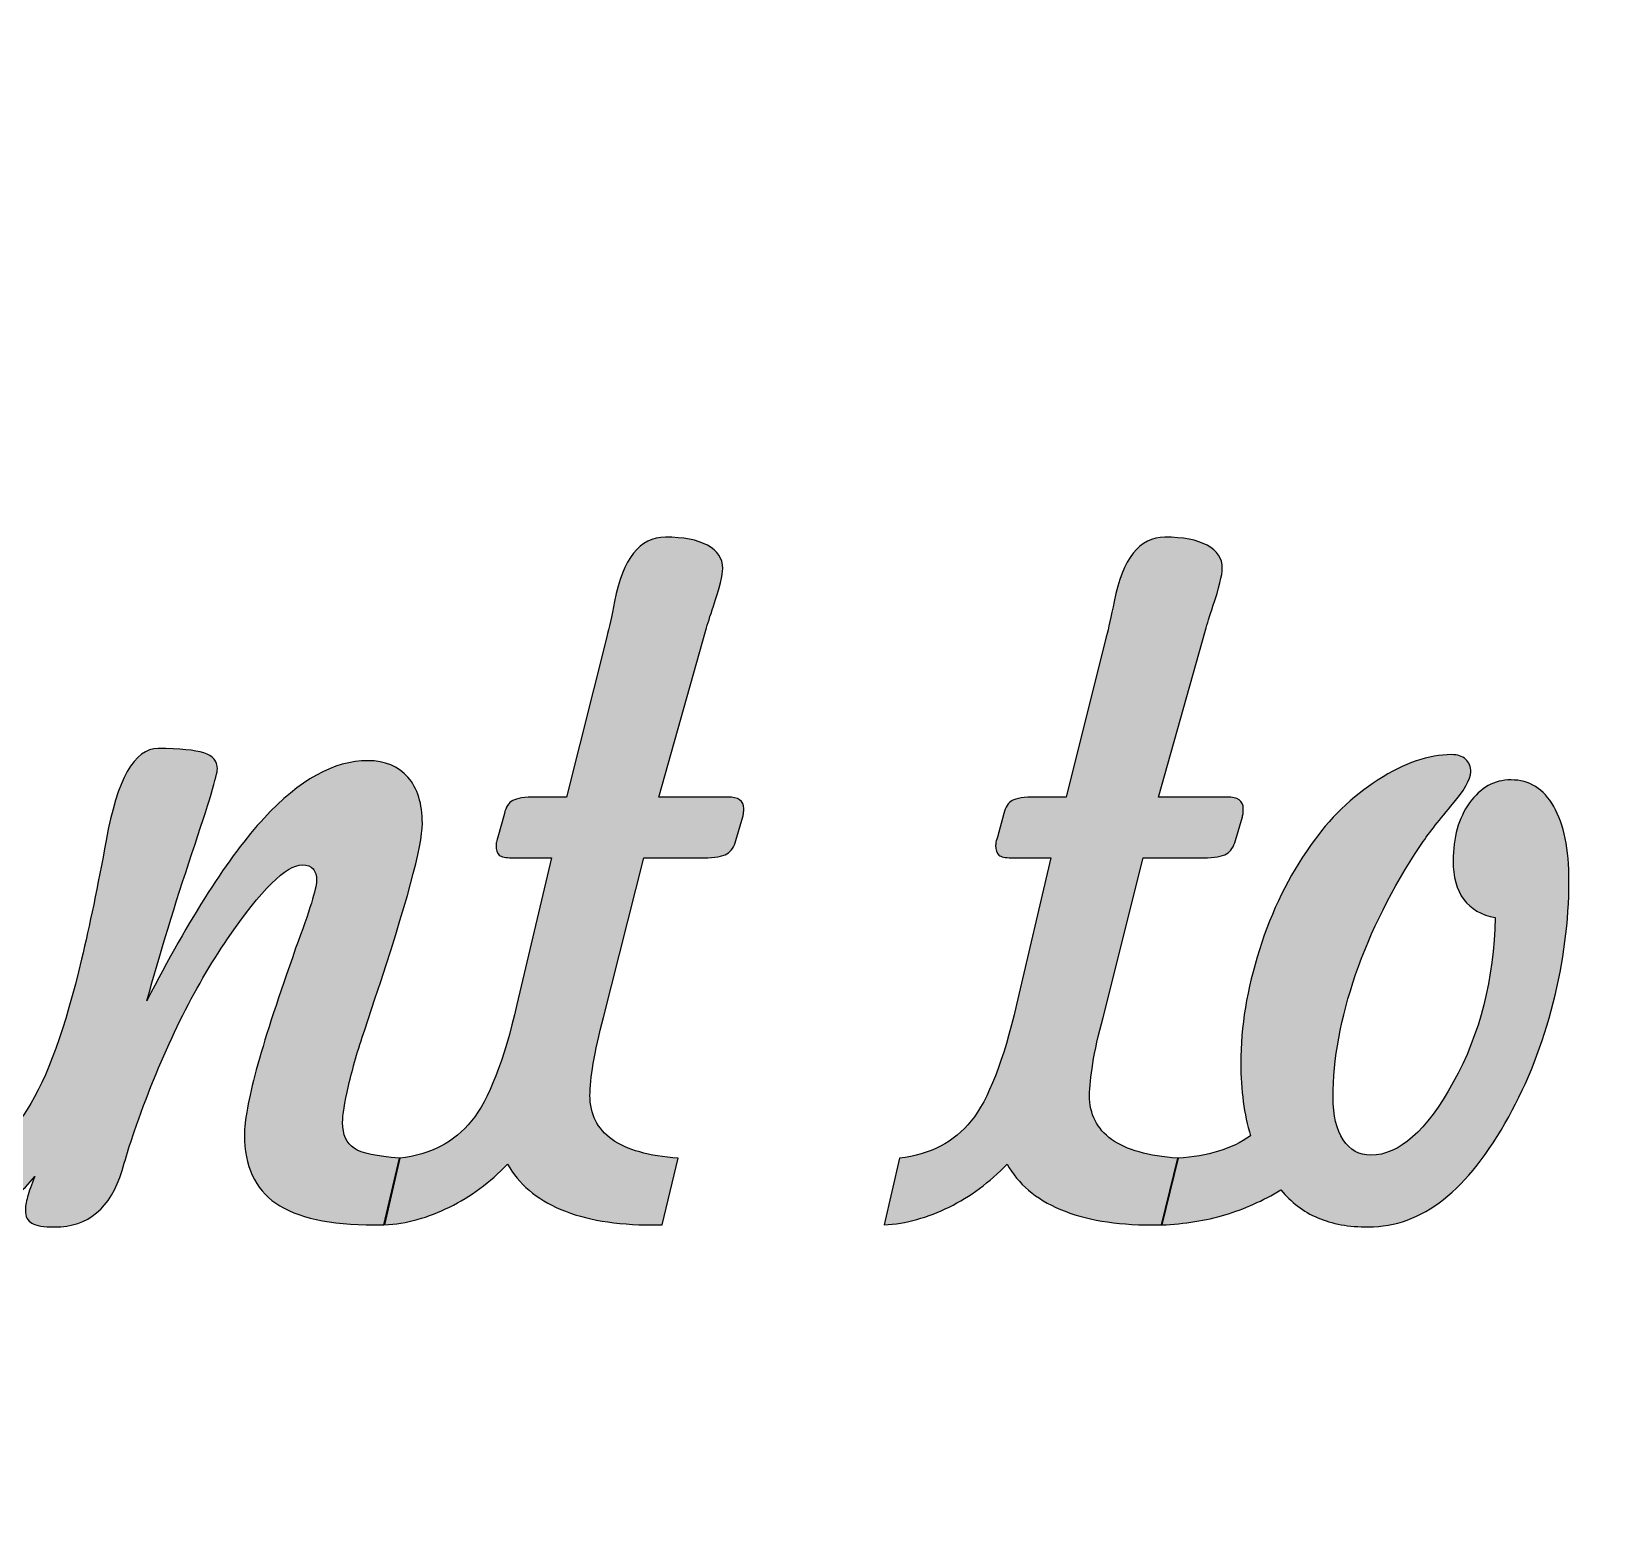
# Model space of a CAD drawing. Extents: x -236 to 261, y -182 to 182.
# Drawn here: x 42.9 to 53.83, y 5.43 to 15.86 of the extents above; entities that cross this region are included whole.
import ezdxf

# ---------------------------------------------------------------- set-up
doc = ezdxf.new("R2010")
doc.units = 0
doc.header["$MEASUREMENT"] = 0
doc.layers.add('CALQUE_PAR_D_FAUT', color=7, linetype='CONTINUOUS')

msp = doc.modelspace()

# ---------------------------------------------------------------- hatches: boundary and pattern name
at = {"layer": 'CALQUE_PAR_D_FAUT'}
h = msp.add_hatch(color=250, dxfattribs=at)
edge = h.paths.add_edge_path()
edge.add_spline(control_points=[(45.3604, 7.5381), (45.3604, 7.5381), (45.4688, 8.0038), (45.4688, 8.0038), (45.6825, 8.0297), (45.8494, 8.1155), (45.9685, 8.2637), (46.0886, 8.4118), (46.194, 8.6823), (46.2847, 9.0762), (46.2847, 9.0762), (46.5249, 10.0993), (46.5249, 10.0993), (46.5249, 10.0993), (46.2477, 10.0993), (46.2477, 10.0993), (46.2057, 10.0993), (46.1774, 10.1052), (46.1618, 10.1181), (46.1471, 10.131), (46.1393, 10.1534), (46.1393, 10.1851), (46.1393, 10.1898), (46.1393, 10.1957), (46.1403, 10.2028), (46.1413, 10.2098), (46.1452, 10.2228), (46.151, 10.2439), (46.151, 10.2439), (46.1969, 10.4086), (46.1969, 10.4086), (46.2077, 10.4532), (46.2272, 10.4826), (46.2555, 10.4991), (46.2828, 10.5144), (46.3375, 10.5226), (46.4195, 10.5226), (46.4195, 10.5226), (46.6313, 10.5226), (46.6313, 10.5226), (46.6313, 10.5226), (46.9115, 11.6398), (46.9115, 11.6398), (46.9271, 11.6997), (46.9447, 11.7821), (46.9662, 11.8879), (47.0247, 12.1866), (47.1428, 12.3359), (47.3204, 12.3359), (47.4464, 12.3359), (47.544, 12.3171), (47.6152, 12.2795), (47.6855, 12.2407), (47.7206, 12.1878), (47.7206, 12.1184), (47.7206, 12.0725), (47.6992, 11.9843), (47.6553, 11.8538), (47.6318, 11.7844), (47.6152, 11.7291), (47.6035, 11.688), (47.6035, 11.688), (47.2745, 10.5226), (47.2745, 10.5226), (47.2745, 10.5226), (47.7548, 10.5226), (47.7548, 10.5226), (47.7919, 10.5226), (47.8192, 10.5167), (47.8388, 10.5038), (47.8573, 10.4909), (47.8671, 10.4709), (47.8671, 10.4438), (47.8671, 10.4321), (47.8671, 10.4215), (47.8661, 10.4121), (47.8652, 10.4039), (47.8632, 10.3945), (47.8612, 10.385), (47.8612, 10.385), (47.8124, 10.2192), (47.8124, 10.2192), (47.8007, 10.1757), (47.7802, 10.1452), (47.7499, 10.1263), (47.7187, 10.1087), (47.666, 10.0993), (47.5889, 10.0993), (47.5889, 10.0993), (47.1691, 10.0993), (47.1691, 10.0993), (47.1691, 10.0993), (46.8891, 8.9857), (46.8891, 8.9857), (46.8558, 8.8622), (46.8324, 8.754), (46.8168, 8.6635), (46.8021, 8.5729), (46.7943, 8.4988), (46.7943, 8.4412), (46.7943, 8.3107), (46.8461, 8.2084), (46.9486, 8.1343), (47.052, 8.0614), (47.2053, 8.0179), (47.4093, 8.0038), (47.4093, 8.0038), (47.297, 7.5381), (47.297, 7.5381), (47.297, 7.5381), (47.2287, 7.5381), (47.2287, 7.5381), (46.9749, 7.5381), (46.7631, 7.5746), (46.5913, 7.6463), (46.4195, 7.7192), (46.2955, 7.8239), (46.2194, 7.9626), (46.0974, 7.8356), (45.9617, 7.7357), (45.8143, 7.6628), (45.6659, 7.5887), (45.5146, 7.5475), (45.3604, 7.5381)], knot_values=[0, 0, 0, 0, 0.0243902, 0.0243902, 0.0243902, 0.0487805, 0.0487805, 0.0487805, 0.0731707, 0.0731707, 0.0731707, 0.097561, 0.097561, 0.097561, 0.1219512, 0.1219512, 0.1219512, 0.1463415, 0.1463415, 0.1463415, 0.1707317, 0.1707317, 0.1707317, 0.195122, 0.195122, 0.195122, 0.2195122, 0.2195122, 0.2195122, 0.2439024, 0.2439024, 0.2439024, 0.2682927, 0.2682927, 0.2682927, 0.2926829, 0.2926829, 0.2926829, 0.3170732, 0.3170732, 0.3170732, 0.3414634, 0.3414634, 0.3414634, 0.3658537, 0.3658537, 0.3658537, 0.3902439, 0.3902439, 0.3902439, 0.4146341, 0.4146341, 0.4146341, 0.4390244, 0.4390244, 0.4390244, 0.4634146, 0.4634146, 0.4634146, 0.4878049, 0.4878049, 0.4878049, 0.5121951, 0.5121951, 0.5121951, 0.5365854, 0.5365854, 0.5365854, 0.5609756, 0.5609756, 0.5609756, 0.5853659, 0.5853659, 0.5853659, 0.6097561, 0.6097561, 0.6097561, 0.6341463, 0.6341463, 0.6341463, 0.6585366, 0.6585366, 0.6585366, 0.6829268, 0.6829268, 0.6829268, 0.7073171, 0.7073171, 0.7073171, 0.7317073, 0.7317073, 0.7317073, 0.7560976, 0.7560976, 0.7560976, 0.7804878, 0.7804878, 0.7804878, 0.804878, 0.804878, 0.804878, 0.8292683, 0.8292683, 0.8292683, 0.8536585, 0.8536585, 0.8536585, 0.8780488, 0.8780488, 0.8780488, 0.902439, 0.902439, 0.902439, 0.9268293, 0.9268293, 0.9268293, 0.9512195, 0.9512195, 0.9512195, 0.9756098, 0.9756098, 0.9756098, 1, 1, 1, 1], degree=3, periodic=1)
h = msp.add_hatch(color=250, dxfattribs=at)
edge = h.paths.add_edge_path()
edge.add_spline(control_points=[(48.8461, 7.5381), (48.8461, 7.5381), (48.9546, 8.0038), (48.9546, 8.0038), (49.1683, 8.0297), (49.3352, 8.1155), (49.4543, 8.2637), (49.5744, 8.4118), (49.6798, 8.6823), (49.7705, 9.0762), (49.7705, 9.0762), (50.0107, 10.0993), (50.0107, 10.0993), (50.0107, 10.0993), (49.7335, 10.0993), (49.7335, 10.0993), (49.6915, 10.0993), (49.6632, 10.1052), (49.6476, 10.1181), (49.6329, 10.131), (49.6251, 10.1534), (49.6251, 10.1851), (49.6251, 10.1898), (49.6251, 10.1957), (49.6261, 10.2028), (49.6271, 10.2098), (49.631, 10.2228), (49.6368, 10.2439), (49.6368, 10.2439), (49.6827, 10.4086), (49.6827, 10.4086), (49.6935, 10.4532), (49.713, 10.4826), (49.7413, 10.4991), (49.7686, 10.5144), (49.8232, 10.5226), (49.9053, 10.5226), (49.9053, 10.5226), (50.1171, 10.5226), (50.1171, 10.5226), (50.1171, 10.5226), (50.3972, 11.6398), (50.3972, 11.6398), (50.4129, 11.6997), (50.4305, 11.7821), (50.452, 11.8879), (50.5105, 12.1866), (50.6286, 12.3359), (50.8062, 12.3359), (50.9322, 12.3359), (51.0298, 12.3171), (51.101, 12.2795), (51.1713, 12.2407), (51.2064, 12.1878), (51.2064, 12.1184), (51.2064, 12.0725), (51.185, 11.9843), (51.1411, 11.8538), (51.1176, 11.7844), (51.101, 11.7291), (51.0893, 11.688), (51.0893, 11.688), (50.7603, 10.5226), (50.7603, 10.5226), (50.7603, 10.5226), (51.2406, 10.5226), (51.2406, 10.5226), (51.2777, 10.5226), (51.305, 10.5167), (51.3245, 10.5038), (51.3431, 10.4909), (51.3528, 10.4709), (51.3528, 10.4438), (51.3528, 10.4321), (51.3528, 10.4215), (51.3519, 10.4121), (51.3509, 10.4039), (51.3489, 10.3945), (51.347, 10.385), (51.347, 10.385), (51.2982, 10.2192), (51.2982, 10.2192), (51.2865, 10.1757), (51.266, 10.1452), (51.2357, 10.1263), (51.2045, 10.1087), (51.1518, 10.0993), (51.0747, 10.0993), (51.0747, 10.0993), (50.6549, 10.0993), (50.6549, 10.0993), (50.6549, 10.0993), (50.3748, 8.9857), (50.3748, 8.9857), (50.3416, 8.8622), (50.3181, 8.754), (50.3025, 8.6635), (50.2879, 8.5729), (50.2801, 8.4988), (50.2801, 8.4412), (50.2801, 8.3107), (50.3318, 8.2084), (50.4344, 8.1343), (50.5378, 8.0614), (50.6911, 8.0179), (50.8951, 8.0038), (50.8951, 8.0038), (50.7828, 7.5381), (50.7828, 7.5381), (50.7828, 7.5381), (50.7145, 7.5381), (50.7145, 7.5381), (50.4607, 7.5381), (50.2489, 7.5746), (50.0771, 7.6463), (49.9053, 7.7192), (49.7813, 7.8239), (49.7052, 7.9626), (49.5832, 7.8356), (49.4475, 7.7357), (49.3, 7.6628), (49.1517, 7.5887), (49.0004, 7.5475), (48.8461, 7.5381)], knot_values=[0, 0, 0, 0, 0.0243902, 0.0243902, 0.0243902, 0.0487805, 0.0487805, 0.0487805, 0.0731707, 0.0731707, 0.0731707, 0.097561, 0.097561, 0.097561, 0.1219512, 0.1219512, 0.1219512, 0.1463415, 0.1463415, 0.1463415, 0.1707317, 0.1707317, 0.1707317, 0.195122, 0.195122, 0.195122, 0.2195122, 0.2195122, 0.2195122, 0.2439024, 0.2439024, 0.2439024, 0.2682927, 0.2682927, 0.2682927, 0.2926829, 0.2926829, 0.2926829, 0.3170732, 0.3170732, 0.3170732, 0.3414634, 0.3414634, 0.3414634, 0.3658537, 0.3658537, 0.3658537, 0.3902439, 0.3902439, 0.3902439, 0.4146341, 0.4146341, 0.4146341, 0.4390244, 0.4390244, 0.4390244, 0.4634146, 0.4634146, 0.4634146, 0.4878049, 0.4878049, 0.4878049, 0.5121951, 0.5121951, 0.5121951, 0.5365854, 0.5365854, 0.5365854, 0.5609756, 0.5609756, 0.5609756, 0.5853659, 0.5853659, 0.5853659, 0.6097561, 0.6097561, 0.6097561, 0.6341463, 0.6341463, 0.6341463, 0.6585366, 0.6585366, 0.6585366, 0.6829268, 0.6829268, 0.6829268, 0.7073171, 0.7073171, 0.7073171, 0.7317073, 0.7317073, 0.7317073, 0.7560976, 0.7560976, 0.7560976, 0.7804878, 0.7804878, 0.7804878, 0.804878, 0.804878, 0.804878, 0.8292683, 0.8292683, 0.8292683, 0.8536585, 0.8536585, 0.8536585, 0.8780488, 0.8780488, 0.8780488, 0.902439, 0.902439, 0.902439, 0.9268293, 0.9268293, 0.9268293, 0.9512195, 0.9512195, 0.9512195, 0.9756098, 0.9756098, 0.9756098, 1, 1, 1, 1], degree=3, periodic=1)
h = msp.add_hatch(color=250, dxfattribs=at)
edge = h.paths.add_edge_path()
edge.add_spline(control_points=[(42.9202, 7.8756), (42.8371, 7.7721), (42.7395, 7.6922), (42.6283, 7.6369), (42.517, 7.5804), (42.3911, 7.5475), (42.2505, 7.5381), (42.2505, 7.5381), (42.3598, 8.0038), (42.3598, 8.0038), (42.5599, 8.0132), (42.7288, 8.1261), (42.8674, 8.3436), (43.007, 8.56), (43.1329, 8.9104), (43.2471, 9.3926), (43.3027, 9.6254), (43.3594, 9.9006), (43.419, 10.2204), (43.4951, 10.6473), (43.6151, 10.8613), (43.781, 10.8613), (43.9314, 10.8613), (44.0378, 10.8507), (44.1003, 10.8307), (44.1637, 10.8096), (44.1949, 10.7731), (44.1949, 10.7202), (44.1949, 10.6814), (44.1354, 10.4838), (44.0173, 10.1299), (43.8992, 9.7759), (43.7947, 9.4337), (43.703, 9.1021), (44.0007, 9.683), (44.273, 10.1075), (44.52, 10.3756), (44.7669, 10.6426), (45.0081, 10.7766), (45.2443, 10.7766), (45.3643, 10.7766), (45.4581, 10.7378), (45.5244, 10.6614), (45.5918, 10.5838), (45.625, 10.4768), (45.625, 10.3392), (45.625, 10.1828), (45.5147, 9.7759), (45.294, 9.1162), (45.294, 9.1162), (45.2228, 8.8998), (45.2228, 8.8998), (45.175, 8.7599), (45.1379, 8.6294), (45.1096, 8.5083), (45.0822, 8.3883), (45.0686, 8.3025), (45.0686, 8.2519), (45.0686, 8.1672), (45.0949, 8.1073), (45.1486, 8.0732), (45.2013, 8.0379), (45.3077, 8.0155), (45.4649, 8.0038), (45.4649, 8.0038), (45.3565, 7.5381), (45.3565, 7.5381), (45.3565, 7.5381), (45.2911, 7.5381), (45.2911, 7.5381), (44.9778, 7.5381), (44.7484, 7.5887), (44.602, 7.6898), (44.4566, 7.7909), (44.3833, 7.9497), (44.3833, 8.1649), (44.3833, 8.2637), (44.4107, 8.4154), (44.4663, 8.62), (44.522, 8.8246), (44.6059, 9.0856), (44.7181, 9.402), (44.7181, 9.402), (44.7406, 9.4678), (44.7406, 9.4678), (44.8382, 9.7312), (44.887, 9.8876), (44.887, 9.9358), (44.887, 9.9758), (44.8792, 10.004), (44.8626, 10.0229), (44.847, 10.0405), (44.8216, 10.0499), (44.7874, 10.0499), (44.6742, 10.0499), (44.5005, 9.8782), (44.2652, 9.5337), (44.03, 9.1891), (43.823, 8.7705), (43.6463, 8.2789), (43.6102, 8.1802), (43.5712, 8.0602), (43.5292, 7.9168), (43.4492, 7.6545), (43.293, 7.524), (43.0607, 7.524), (42.9846, 7.524), (42.9309, 7.5322), (42.9006, 7.5499), (42.8703, 7.5675), (42.8547, 7.5981), (42.8547, 7.6416), (42.8547, 7.6639), (42.8596, 7.6945), (42.8703, 7.7333), (42.8811, 7.7709), (42.8977, 7.8192), (42.9202, 7.8756)], knot_values=[0, 0, 0, 0, 0.025641, 0.025641, 0.025641, 0.0512821, 0.0512821, 0.0512821, 0.0769231, 0.0769231, 0.0769231, 0.1025641, 0.1025641, 0.1025641, 0.1282051, 0.1282051, 0.1282051, 0.1538462, 0.1538462, 0.1538462, 0.1794872, 0.1794872, 0.1794872, 0.2051282, 0.2051282, 0.2051282, 0.2307692, 0.2307692, 0.2307692, 0.2564103, 0.2564103, 0.2564103, 0.2820513, 0.2820513, 0.2820513, 0.3076923, 0.3076923, 0.3076923, 0.3333333, 0.3333333, 0.3333333, 0.3589744, 0.3589744, 0.3589744, 0.3846154, 0.3846154, 0.3846154, 0.4102564, 0.4102564, 0.4102564, 0.4358974, 0.4358974, 0.4358974, 0.4615385, 0.4615385, 0.4615385, 0.4871795, 0.4871795, 0.4871795, 0.5128205, 0.5128205, 0.5128205, 0.5384615, 0.5384615, 0.5384615, 0.5641026, 0.5641026, 0.5641026, 0.5897436, 0.5897436, 0.5897436, 0.6153846, 0.6153846, 0.6153846, 0.6410256, 0.6410256, 0.6410256, 0.6666667, 0.6666667, 0.6666667, 0.6923077, 0.6923077, 0.6923077, 0.7179487, 0.7179487, 0.7179487, 0.7435897, 0.7435897, 0.7435897, 0.7692308, 0.7692308, 0.7692308, 0.7948718, 0.7948718, 0.7948718, 0.8205128, 0.8205128, 0.8205128, 0.8461538, 0.8461538, 0.8461538, 0.8717949, 0.8717949, 0.8717949, 0.8974359, 0.8974359, 0.8974359, 0.9230769, 0.9230769, 0.9230769, 0.9487179, 0.9487179, 0.9487179, 0.974359, 0.974359, 0.974359, 1, 1, 1, 1], degree=3, periodic=1)
h = msp.add_hatch(color=250, dxfattribs=at)
edge = h.paths.add_edge_path()
edge.add_spline(control_points=[(53.1099, 9.6818), (53.0143, 9.6995), (52.9411, 9.743), (52.8912, 9.8088), (52.8414, 9.8759), (52.817, 9.9652), (52.817, 10.0781), (52.817, 10.2404), (52.8551, 10.3756), (52.9313, 10.4826), (53.0084, 10.5897), (53.105, 10.6426), (53.2212, 10.6426), (53.349, 10.6426), (53.4487, 10.5803), (53.5189, 10.4568), (53.5902, 10.3321), (53.6253, 10.1593), (53.6253, 9.9358), (53.6253, 9.6583), (53.5882, 9.3749), (53.515, 9.0868), (53.4418, 8.7987), (53.3383, 8.5341), (53.2046, 8.2919), (53.0631, 8.0355), (52.9118, 7.8427), (52.7497, 7.7157), (52.5877, 7.5875), (52.413, 7.524), (52.2255, 7.524), (52.0899, 7.524), (51.9728, 7.5452), (51.8721, 7.5875), (51.7716, 7.631), (51.6867, 7.6957), (51.6155, 7.7827), (51.4905, 7.7074), (51.3597, 7.6486), (51.225, 7.6087), (51.0913, 7.5687), (50.9439, 7.5452), (50.7838, 7.5381), (50.7838, 7.5381), (50.898, 8.0038), (50.898, 8.0038), (51.0025, 8.0108), (51.0962, 8.0273), (51.1791, 8.052), (51.2621, 8.0779), (51.3372, 8.1131), (51.4036, 8.159), (51.3812, 8.2354), (51.3636, 8.3142), (51.3528, 8.3989), (51.3411, 8.4824), (51.3353, 8.5718), (51.3353, 8.6658), (51.3353, 8.921), (51.3782, 9.1844), (51.4652, 9.4572), (51.552, 9.7312), (51.6711, 9.9735), (51.8214, 10.184), (51.9532, 10.3733), (52.1104, 10.5262), (52.2938, 10.6426), (52.4774, 10.7602), (52.6472, 10.819), (52.8063, 10.819), (52.8483, 10.819), (52.8805, 10.8084), (52.9049, 10.786), (52.9284, 10.7649), (52.9401, 10.7355), (52.9401, 10.6978), (52.9401, 10.6473), (52.8942, 10.5673), (52.8014, 10.4591), (52.7087, 10.3498), (52.6384, 10.258), (52.5887, 10.184), (52.3924, 9.8888), (52.2411, 9.5878), (52.1367, 9.2844), (52.0323, 8.9798), (51.9796, 8.6941), (51.9796, 8.4283), (51.9796, 8.3013), (52.003, 8.2025), (52.0498, 8.132), (52.0967, 8.0602), (52.1611, 8.0249), (52.2431, 8.0249), (52.4393, 8.0249), (52.6306, 8.1943), (52.818, 8.533), (53.0055, 8.8716), (53.1021, 9.255), (53.1099, 9.6818)], knot_values=[0, 0, 0, 0, 0.030303, 0.030303, 0.030303, 0.0606061, 0.0606061, 0.0606061, 0.0909091, 0.0909091, 0.0909091, 0.1212121, 0.1212121, 0.1212121, 0.1515152, 0.1515152, 0.1515152, 0.1818182, 0.1818182, 0.1818182, 0.2121212, 0.2121212, 0.2121212, 0.2424242, 0.2424242, 0.2424242, 0.2727273, 0.2727273, 0.2727273, 0.3030303, 0.3030303, 0.3030303, 0.3333333, 0.3333333, 0.3333333, 0.3636364, 0.3636364, 0.3636364, 0.3939394, 0.3939394, 0.3939394, 0.4242424, 0.4242424, 0.4242424, 0.4545455, 0.4545455, 0.4545455, 0.4848485, 0.4848485, 0.4848485, 0.5151515, 0.5151515, 0.5151515, 0.5454545, 0.5454545, 0.5454545, 0.5757576, 0.5757576, 0.5757576, 0.6060606, 0.6060606, 0.6060606, 0.6363636, 0.6363636, 0.6363636, 0.6666667, 0.6666667, 0.6666667, 0.6969697, 0.6969697, 0.6969697, 0.7272727, 0.7272727, 0.7272727, 0.7575758, 0.7575758, 0.7575758, 0.7878788, 0.7878788, 0.7878788, 0.8181818, 0.8181818, 0.8181818, 0.8484848, 0.8484848, 0.8484848, 0.8787879, 0.8787879, 0.8787879, 0.9090909, 0.9090909, 0.9090909, 0.9393939, 0.9393939, 0.9393939, 0.969697, 0.969697, 0.969697, 1, 1, 1, 1], degree=3, periodic=1)

# ---------------------------------------------------------------- linework, layer by layer
at = {"layer": 'CALQUE_PAR_D_FAUT', "color": 1}
msp.add_open_spline([(-230.5187, 181.5562), (-231.8457, 181.5553), (-233.1179, 181.0274), (-234.0556, 180.0885), (-234.9933, 179.1497), (-235.5196, 177.8831), (-235.5187, 176.5562), (-235.5187, 176.5562), (-235.5187, -8.4438), (-235.5187, -8.4438), (-235.5179, -9.7708), (-234.99, -11.043), (-234.0511, -11.9807), (-233.1123, -12.9184), (-231.8457, -13.4447), (-230.5187, -13.4438), (-230.5187, -13.4438), (115.1243, -13.4438), (115.1243, -13.4438), (116.4513, -13.443), (117.7235, -12.9151), (118.6612, -11.9762), (119.5989, -11.0373), (120.1252, -9.7708), (120.1243, -8.4438), (120.1243, -8.4438), (120.1243, 88.0484), (120.1243, 88.0484), (120.1243, 88.0484), (120.1243, 96.0484), (120.1243, 96.0484), (120.1243, 96.0484), (120.1243, 176.5562), (120.1243, 176.5562), (120.1235, 177.8831), (119.5956, 179.1553), (118.6567, 180.093), (117.7179, 181.0307), (116.4513, 181.557), (115.1243, 181.5562), (115.1243, 181.5562), (-230.5187, 181.5562), (-230.5187, 181.5562), (-230.5187, 181.5562), (-230.5187, 181.5562), (-230.5187, 181.5562)], degree=3, knots=[0, 0, 0, 0, 0.0666667, 0.0666667, 0.0666667, 0.1333333, 0.1333333, 0.1333333, 0.2, 0.2, 0.2, 0.2666667, 0.2666667, 0.2666667, 0.3333333, 0.3333333, 0.3333333, 0.4, 0.4, 0.4, 0.4666667, 0.4666667, 0.4666667, 0.5333333, 0.5333333, 0.5333333, 0.6, 0.6, 0.6, 0.6666667, 0.6666667, 0.6666667, 0.7333333, 0.7333333, 0.7333333, 0.8, 0.8, 0.8, 0.8666667, 0.8666667, 0.8666667, 0.9333333, 0.9333333, 0.9333333, 1, 1, 1, 1], dxfattribs=at)
at = {"layer": 'CALQUE_PAR_D_FAUT', "color": 250}
for points, knots in [([(45.3604, 7.5381), (45.3604, 7.5381), (45.4688, 8.0038), (45.4688, 8.0038), (45.6825, 8.0297), (45.8494, 8.1155), (45.9685, 8.2637), (46.0886, 8.4118), (46.194, 8.6823), (46.2847, 9.0762), (46.2847, 9.0762), (46.5249, 10.0993), (46.5249, 10.0993), (46.5249, 10.0993), (46.2477, 10.0993), (46.2477, 10.0993), (46.2057, 10.0993), (46.1774, 10.1052), (46.1618, 10.1181), (46.1471, 10.131), (46.1393, 10.1534), (46.1393, 10.1851), (46.1393, 10.1898), (46.1393, 10.1957), (46.1403, 10.2028), (46.1413, 10.2098), (46.1452, 10.2228), (46.151, 10.2439), (46.151, 10.2439), (46.1969, 10.4086), (46.1969, 10.4086), (46.2077, 10.4532), (46.2272, 10.4826), (46.2555, 10.4991), (46.2828, 10.5144), (46.3375, 10.5226), (46.4195, 10.5226), (46.4195, 10.5226), (46.6313, 10.5226), (46.6313, 10.5226), (46.6313, 10.5226), (46.9115, 11.6398), (46.9115, 11.6398), (46.9271, 11.6997), (46.9447, 11.7821), (46.9662, 11.8879), (47.0247, 12.1866), (47.1428, 12.3359), (47.3204, 12.3359), (47.4464, 12.3359), (47.544, 12.3171), (47.6152, 12.2795), (47.6855, 12.2407), (47.7206, 12.1878), (47.7206, 12.1184), (47.7206, 12.0725), (47.6992, 11.9843), (47.6553, 11.8538), (47.6318, 11.7844), (47.6152, 11.7291), (47.6035, 11.688), (47.6035, 11.688), (47.2745, 10.5226), (47.2745, 10.5226), (47.2745, 10.5226), (47.7548, 10.5226), (47.7548, 10.5226), (47.7919, 10.5226), (47.8192, 10.5167), (47.8388, 10.5038), (47.8573, 10.4909), (47.8671, 10.4709), (47.8671, 10.4438), (47.8671, 10.4321), (47.8671, 10.4215), (47.8661, 10.4121), (47.8652, 10.4039), (47.8632, 10.3945), (47.8612, 10.385), (47.8612, 10.385), (47.8124, 10.2192), (47.8124, 10.2192), (47.8007, 10.1757), (47.7802, 10.1452), (47.7499, 10.1263), (47.7187, 10.1087), (47.666, 10.0993), (47.5889, 10.0993), (47.5889, 10.0993), (47.1691, 10.0993), (47.1691, 10.0993), (47.1691, 10.0993), (46.8891, 8.9857), (46.8891, 8.9857), (46.8558, 8.8622), (46.8324, 8.754), (46.8168, 8.6635), (46.8021, 8.5729), (46.7943, 8.4988), (46.7943, 8.4412), (46.7943, 8.3107), (46.8461, 8.2084), (46.9486, 8.1343), (47.052, 8.0614), (47.2053, 8.0179), (47.4093, 8.0038), (47.4093, 8.0038), (47.297, 7.5381), (47.297, 7.5381), (47.297, 7.5381), (47.2287, 7.5381), (47.2287, 7.5381), (46.9749, 7.5381), (46.7631, 7.5746), (46.5913, 7.6463), (46.4195, 7.7192), (46.2955, 7.8239), (46.2194, 7.9626), (46.0974, 7.8356), (45.9617, 7.7357), (45.8143, 7.6628), (45.6659, 7.5887), (45.5146, 7.5475), (45.3604, 7.5381)], [0, 0, 0, 0, 0.0243902, 0.0243902, 0.0243902, 0.0487805, 0.0487805, 0.0487805, 0.0731707, 0.0731707, 0.0731707, 0.097561, 0.097561, 0.097561, 0.1219512, 0.1219512, 0.1219512, 0.1463415, 0.1463415, 0.1463415, 0.1707317, 0.1707317, 0.1707317, 0.195122, 0.195122, 0.195122, 0.2195122, 0.2195122, 0.2195122, 0.2439024, 0.2439024, 0.2439024, 0.2682927, 0.2682927, 0.2682927, 0.2926829, 0.2926829, 0.2926829, 0.3170732, 0.3170732, 0.3170732, 0.3414634, 0.3414634, 0.3414634, 0.3658537, 0.3658537, 0.3658537, 0.3902439, 0.3902439, 0.3902439, 0.4146341, 0.4146341, 0.4146341, 0.4390244, 0.4390244, 0.4390244, 0.4634146, 0.4634146, 0.4634146, 0.4878049, 0.4878049, 0.4878049, 0.5121951, 0.5121951, 0.5121951, 0.5365854, 0.5365854, 0.5365854, 0.5609756, 0.5609756, 0.5609756, 0.5853659, 0.5853659, 0.5853659, 0.6097561, 0.6097561, 0.6097561, 0.6341463, 0.6341463, 0.6341463, 0.6585366, 0.6585366, 0.6585366, 0.6829268, 0.6829268, 0.6829268, 0.7073171, 0.7073171, 0.7073171, 0.7317073, 0.7317073, 0.7317073, 0.7560976, 0.7560976, 0.7560976, 0.7804878, 0.7804878, 0.7804878, 0.804878, 0.804878, 0.804878, 0.8292683, 0.8292683, 0.8292683, 0.8536585, 0.8536585, 0.8536585, 0.8780488, 0.8780488, 0.8780488, 0.902439, 0.902439, 0.902439, 0.9268293, 0.9268293, 0.9268293, 0.9512195, 0.9512195, 0.9512195, 0.9756098, 0.9756098, 0.9756098, 1, 1, 1, 1]), ([(48.8461, 7.5381), (48.8461, 7.5381), (48.9546, 8.0038), (48.9546, 8.0038), (49.1683, 8.0297), (49.3352, 8.1155), (49.4543, 8.2637), (49.5744, 8.4118), (49.6798, 8.6823), (49.7705, 9.0762), (49.7705, 9.0762), (50.0107, 10.0993), (50.0107, 10.0993), (50.0107, 10.0993), (49.7335, 10.0993), (49.7335, 10.0993), (49.6915, 10.0993), (49.6632, 10.1052), (49.6476, 10.1181), (49.6329, 10.131), (49.6251, 10.1534), (49.6251, 10.1851), (49.6251, 10.1898), (49.6251, 10.1957), (49.6261, 10.2028), (49.6271, 10.2098), (49.631, 10.2228), (49.6368, 10.2439), (49.6368, 10.2439), (49.6827, 10.4086), (49.6827, 10.4086), (49.6935, 10.4532), (49.713, 10.4826), (49.7413, 10.4991), (49.7686, 10.5144), (49.8232, 10.5226), (49.9053, 10.5226), (49.9053, 10.5226), (50.1171, 10.5226), (50.1171, 10.5226), (50.1171, 10.5226), (50.3972, 11.6398), (50.3972, 11.6398), (50.4129, 11.6997), (50.4305, 11.7821), (50.452, 11.8879), (50.5105, 12.1866), (50.6286, 12.3359), (50.8062, 12.3359), (50.9322, 12.3359), (51.0298, 12.3171), (51.101, 12.2795), (51.1713, 12.2407), (51.2064, 12.1878), (51.2064, 12.1184), (51.2064, 12.0725), (51.185, 11.9843), (51.1411, 11.8538), (51.1176, 11.7844), (51.101, 11.7291), (51.0893, 11.688), (51.0893, 11.688), (50.7603, 10.5226), (50.7603, 10.5226), (50.7603, 10.5226), (51.2406, 10.5226), (51.2406, 10.5226), (51.2777, 10.5226), (51.305, 10.5167), (51.3245, 10.5038), (51.3431, 10.4909), (51.3528, 10.4709), (51.3528, 10.4438), (51.3528, 10.4321), (51.3528, 10.4215), (51.3519, 10.4121), (51.3509, 10.4039), (51.3489, 10.3945), (51.347, 10.385), (51.347, 10.385), (51.2982, 10.2192), (51.2982, 10.2192), (51.2865, 10.1757), (51.266, 10.1452), (51.2357, 10.1263), (51.2045, 10.1087), (51.1518, 10.0993), (51.0747, 10.0993), (51.0747, 10.0993), (50.6549, 10.0993), (50.6549, 10.0993), (50.6549, 10.0993), (50.3748, 8.9857), (50.3748, 8.9857), (50.3416, 8.8622), (50.3181, 8.754), (50.3025, 8.6635), (50.2879, 8.5729), (50.2801, 8.4988), (50.2801, 8.4412), (50.2801, 8.3107), (50.3318, 8.2084), (50.4344, 8.1343), (50.5378, 8.0614), (50.6911, 8.0179), (50.8951, 8.0038), (50.8951, 8.0038), (50.7828, 7.5381), (50.7828, 7.5381), (50.7828, 7.5381), (50.7145, 7.5381), (50.7145, 7.5381), (50.4607, 7.5381), (50.2489, 7.5746), (50.0771, 7.6463), (49.9053, 7.7192), (49.7813, 7.8239), (49.7052, 7.9626), (49.5832, 7.8356), (49.4475, 7.7357), (49.3, 7.6628), (49.1517, 7.5887), (49.0004, 7.5475), (48.8461, 7.5381)], [0, 0, 0, 0, 0.0243902, 0.0243902, 0.0243902, 0.0487805, 0.0487805, 0.0487805, 0.0731707, 0.0731707, 0.0731707, 0.097561, 0.097561, 0.097561, 0.1219512, 0.1219512, 0.1219512, 0.1463415, 0.1463415, 0.1463415, 0.1707317, 0.1707317, 0.1707317, 0.195122, 0.195122, 0.195122, 0.2195122, 0.2195122, 0.2195122, 0.2439024, 0.2439024, 0.2439024, 0.2682927, 0.2682927, 0.2682927, 0.2926829, 0.2926829, 0.2926829, 0.3170732, 0.3170732, 0.3170732, 0.3414634, 0.3414634, 0.3414634, 0.3658537, 0.3658537, 0.3658537, 0.3902439, 0.3902439, 0.3902439, 0.4146341, 0.4146341, 0.4146341, 0.4390244, 0.4390244, 0.4390244, 0.4634146, 0.4634146, 0.4634146, 0.4878049, 0.4878049, 0.4878049, 0.5121951, 0.5121951, 0.5121951, 0.5365854, 0.5365854, 0.5365854, 0.5609756, 0.5609756, 0.5609756, 0.5853659, 0.5853659, 0.5853659, 0.6097561, 0.6097561, 0.6097561, 0.6341463, 0.6341463, 0.6341463, 0.6585366, 0.6585366, 0.6585366, 0.6829268, 0.6829268, 0.6829268, 0.7073171, 0.7073171, 0.7073171, 0.7317073, 0.7317073, 0.7317073, 0.7560976, 0.7560976, 0.7560976, 0.7804878, 0.7804878, 0.7804878, 0.804878, 0.804878, 0.804878, 0.8292683, 0.8292683, 0.8292683, 0.8536585, 0.8536585, 0.8536585, 0.8780488, 0.8780488, 0.8780488, 0.902439, 0.902439, 0.902439, 0.9268293, 0.9268293, 0.9268293, 0.9512195, 0.9512195, 0.9512195, 0.9756098, 0.9756098, 0.9756098, 1, 1, 1, 1]), ([(42.9202, 7.8756), (42.8371, 7.7721), (42.7395, 7.6922), (42.6283, 7.6369), (42.517, 7.5804), (42.3911, 7.5475), (42.2505, 7.5381), (42.2505, 7.5381), (42.3598, 8.0038), (42.3598, 8.0038), (42.5599, 8.0132), (42.7288, 8.1261), (42.8674, 8.3436), (43.007, 8.56), (43.1329, 8.9104), (43.2471, 9.3926), (43.3027, 9.6254), (43.3594, 9.9006), (43.419, 10.2204), (43.4951, 10.6473), (43.6151, 10.8613), (43.781, 10.8613), (43.9314, 10.8613), (44.0378, 10.8507), (44.1003, 10.8307), (44.1637, 10.8096), (44.1949, 10.7731), (44.1949, 10.7202), (44.1949, 10.6814), (44.1354, 10.4838), (44.0173, 10.1299), (43.8992, 9.7759), (43.7947, 9.4337), (43.703, 9.1021), (44.0007, 9.683), (44.273, 10.1075), (44.52, 10.3756), (44.7669, 10.6426), (45.0081, 10.7766), (45.2443, 10.7766), (45.3643, 10.7766), (45.4581, 10.7378), (45.5244, 10.6614), (45.5918, 10.5838), (45.625, 10.4768), (45.625, 10.3392), (45.625, 10.1828), (45.5147, 9.7759), (45.294, 9.1162), (45.294, 9.1162), (45.2228, 8.8998), (45.2228, 8.8998), (45.175, 8.7599), (45.1379, 8.6294), (45.1096, 8.5083), (45.0822, 8.3883), (45.0686, 8.3025), (45.0686, 8.2519), (45.0686, 8.1672), (45.0949, 8.1073), (45.1486, 8.0732), (45.2013, 8.0379), (45.3077, 8.0155), (45.4649, 8.0038), (45.4649, 8.0038), (45.3565, 7.5381), (45.3565, 7.5381), (45.3565, 7.5381), (45.2911, 7.5381), (45.2911, 7.5381), (44.9778, 7.5381), (44.7484, 7.5887), (44.602, 7.6898), (44.4566, 7.7909), (44.3833, 7.9497), (44.3833, 8.1649), (44.3833, 8.2637), (44.4107, 8.4154), (44.4663, 8.62), (44.522, 8.8246), (44.6059, 9.0856), (44.7181, 9.402), (44.7181, 9.402), (44.7406, 9.4678), (44.7406, 9.4678), (44.8382, 9.7312), (44.887, 9.8876), (44.887, 9.9358), (44.887, 9.9758), (44.8792, 10.004), (44.8626, 10.0229), (44.847, 10.0405), (44.8216, 10.0499), (44.7874, 10.0499), (44.6742, 10.0499), (44.5005, 9.8782), (44.2652, 9.5337), (44.03, 9.1891), (43.823, 8.7705), (43.6463, 8.2789), (43.6102, 8.1802), (43.5712, 8.0602), (43.5292, 7.9168), (43.4492, 7.6545), (43.293, 7.524), (43.0607, 7.524), (42.9846, 7.524), (42.9309, 7.5322), (42.9006, 7.5499), (42.8703, 7.5675), (42.8547, 7.5981), (42.8547, 7.6416), (42.8547, 7.6639), (42.8596, 7.6945), (42.8703, 7.7333), (42.8811, 7.7709), (42.8977, 7.8192), (42.9202, 7.8756)], [0, 0, 0, 0, 0.025641, 0.025641, 0.025641, 0.0512821, 0.0512821, 0.0512821, 0.0769231, 0.0769231, 0.0769231, 0.1025641, 0.1025641, 0.1025641, 0.1282051, 0.1282051, 0.1282051, 0.1538462, 0.1538462, 0.1538462, 0.1794872, 0.1794872, 0.1794872, 0.2051282, 0.2051282, 0.2051282, 0.2307692, 0.2307692, 0.2307692, 0.2564103, 0.2564103, 0.2564103, 0.2820513, 0.2820513, 0.2820513, 0.3076923, 0.3076923, 0.3076923, 0.3333333, 0.3333333, 0.3333333, 0.3589744, 0.3589744, 0.3589744, 0.3846154, 0.3846154, 0.3846154, 0.4102564, 0.4102564, 0.4102564, 0.4358974, 0.4358974, 0.4358974, 0.4615385, 0.4615385, 0.4615385, 0.4871795, 0.4871795, 0.4871795, 0.5128205, 0.5128205, 0.5128205, 0.5384615, 0.5384615, 0.5384615, 0.5641026, 0.5641026, 0.5641026, 0.5897436, 0.5897436, 0.5897436, 0.6153846, 0.6153846, 0.6153846, 0.6410256, 0.6410256, 0.6410256, 0.6666667, 0.6666667, 0.6666667, 0.6923077, 0.6923077, 0.6923077, 0.7179487, 0.7179487, 0.7179487, 0.7435897, 0.7435897, 0.7435897, 0.7692308, 0.7692308, 0.7692308, 0.7948718, 0.7948718, 0.7948718, 0.8205128, 0.8205128, 0.8205128, 0.8461538, 0.8461538, 0.8461538, 0.8717949, 0.8717949, 0.8717949, 0.8974359, 0.8974359, 0.8974359, 0.9230769, 0.9230769, 0.9230769, 0.9487179, 0.9487179, 0.9487179, 0.974359, 0.974359, 0.974359, 1, 1, 1, 1]), ([(53.1099, 9.6818), (53.0143, 9.6995), (52.9411, 9.743), (52.8912, 9.8088), (52.8414, 9.8759), (52.817, 9.9652), (52.817, 10.0781), (52.817, 10.2404), (52.8551, 10.3756), (52.9313, 10.4826), (53.0084, 10.5897), (53.105, 10.6426), (53.2212, 10.6426), (53.349, 10.6426), (53.4487, 10.5803), (53.5189, 10.4568), (53.5902, 10.3321), (53.6253, 10.1593), (53.6253, 9.9358), (53.6253, 9.6583), (53.5882, 9.3749), (53.515, 9.0868), (53.4418, 8.7987), (53.3383, 8.5341), (53.2046, 8.2919), (53.0631, 8.0355), (52.9118, 7.8427), (52.7497, 7.7157), (52.5877, 7.5875), (52.413, 7.524), (52.2255, 7.524), (52.0899, 7.524), (51.9728, 7.5452), (51.8721, 7.5875), (51.7716, 7.631), (51.6867, 7.6957), (51.6155, 7.7827), (51.4905, 7.7074), (51.3597, 7.6486), (51.225, 7.6087), (51.0913, 7.5687), (50.9439, 7.5452), (50.7838, 7.5381), (50.7838, 7.5381), (50.898, 8.0038), (50.898, 8.0038), (51.0025, 8.0108), (51.0962, 8.0273), (51.1791, 8.052), (51.2621, 8.0779), (51.3372, 8.1131), (51.4036, 8.159), (51.3812, 8.2354), (51.3636, 8.3142), (51.3528, 8.3989), (51.3411, 8.4824), (51.3353, 8.5718), (51.3353, 8.6658), (51.3353, 8.921), (51.3782, 9.1844), (51.4652, 9.4572), (51.552, 9.7312), (51.6711, 9.9735), (51.8214, 10.184), (51.9532, 10.3733), (52.1104, 10.5262), (52.2938, 10.6426), (52.4774, 10.7602), (52.6472, 10.819), (52.8063, 10.819), (52.8483, 10.819), (52.8805, 10.8084), (52.9049, 10.786), (52.9284, 10.7649), (52.9401, 10.7355), (52.9401, 10.6978), (52.9401, 10.6473), (52.8942, 10.5673), (52.8014, 10.4591), (52.7087, 10.3498), (52.6384, 10.258), (52.5887, 10.184), (52.3924, 9.8888), (52.2411, 9.5878), (52.1367, 9.2844), (52.0323, 8.9798), (51.9796, 8.6941), (51.9796, 8.4283), (51.9796, 8.3013), (52.003, 8.2025), (52.0498, 8.132), (52.0967, 8.0602), (52.1611, 8.0249), (52.2431, 8.0249), (52.4393, 8.0249), (52.6306, 8.1943), (52.818, 8.533), (53.0055, 8.8716), (53.1021, 9.255), (53.1099, 9.6818)], [0, 0, 0, 0, 0.030303, 0.030303, 0.030303, 0.0606061, 0.0606061, 0.0606061, 0.0909091, 0.0909091, 0.0909091, 0.1212121, 0.1212121, 0.1212121, 0.1515152, 0.1515152, 0.1515152, 0.1818182, 0.1818182, 0.1818182, 0.2121212, 0.2121212, 0.2121212, 0.2424242, 0.2424242, 0.2424242, 0.2727273, 0.2727273, 0.2727273, 0.3030303, 0.3030303, 0.3030303, 0.3333333, 0.3333333, 0.3333333, 0.3636364, 0.3636364, 0.3636364, 0.3939394, 0.3939394, 0.3939394, 0.4242424, 0.4242424, 0.4242424, 0.4545455, 0.4545455, 0.4545455, 0.4848485, 0.4848485, 0.4848485, 0.5151515, 0.5151515, 0.5151515, 0.5454545, 0.5454545, 0.5454545, 0.5757576, 0.5757576, 0.5757576, 0.6060606, 0.6060606, 0.6060606, 0.6363636, 0.6363636, 0.6363636, 0.6666667, 0.6666667, 0.6666667, 0.6969697, 0.6969697, 0.6969697, 0.7272727, 0.7272727, 0.7272727, 0.7575758, 0.7575758, 0.7575758, 0.7878788, 0.7878788, 0.7878788, 0.8181818, 0.8181818, 0.8181818, 0.8484848, 0.8484848, 0.8484848, 0.8787879, 0.8787879, 0.8787879, 0.9090909, 0.9090909, 0.9090909, 0.9393939, 0.9393939, 0.9393939, 0.969697, 0.969697, 0.969697, 1, 1, 1, 1])]:
    msp.add_open_spline(points, degree=3, knots=knots, dxfattribs=at)

doc.saveas('drawing.dxf')
